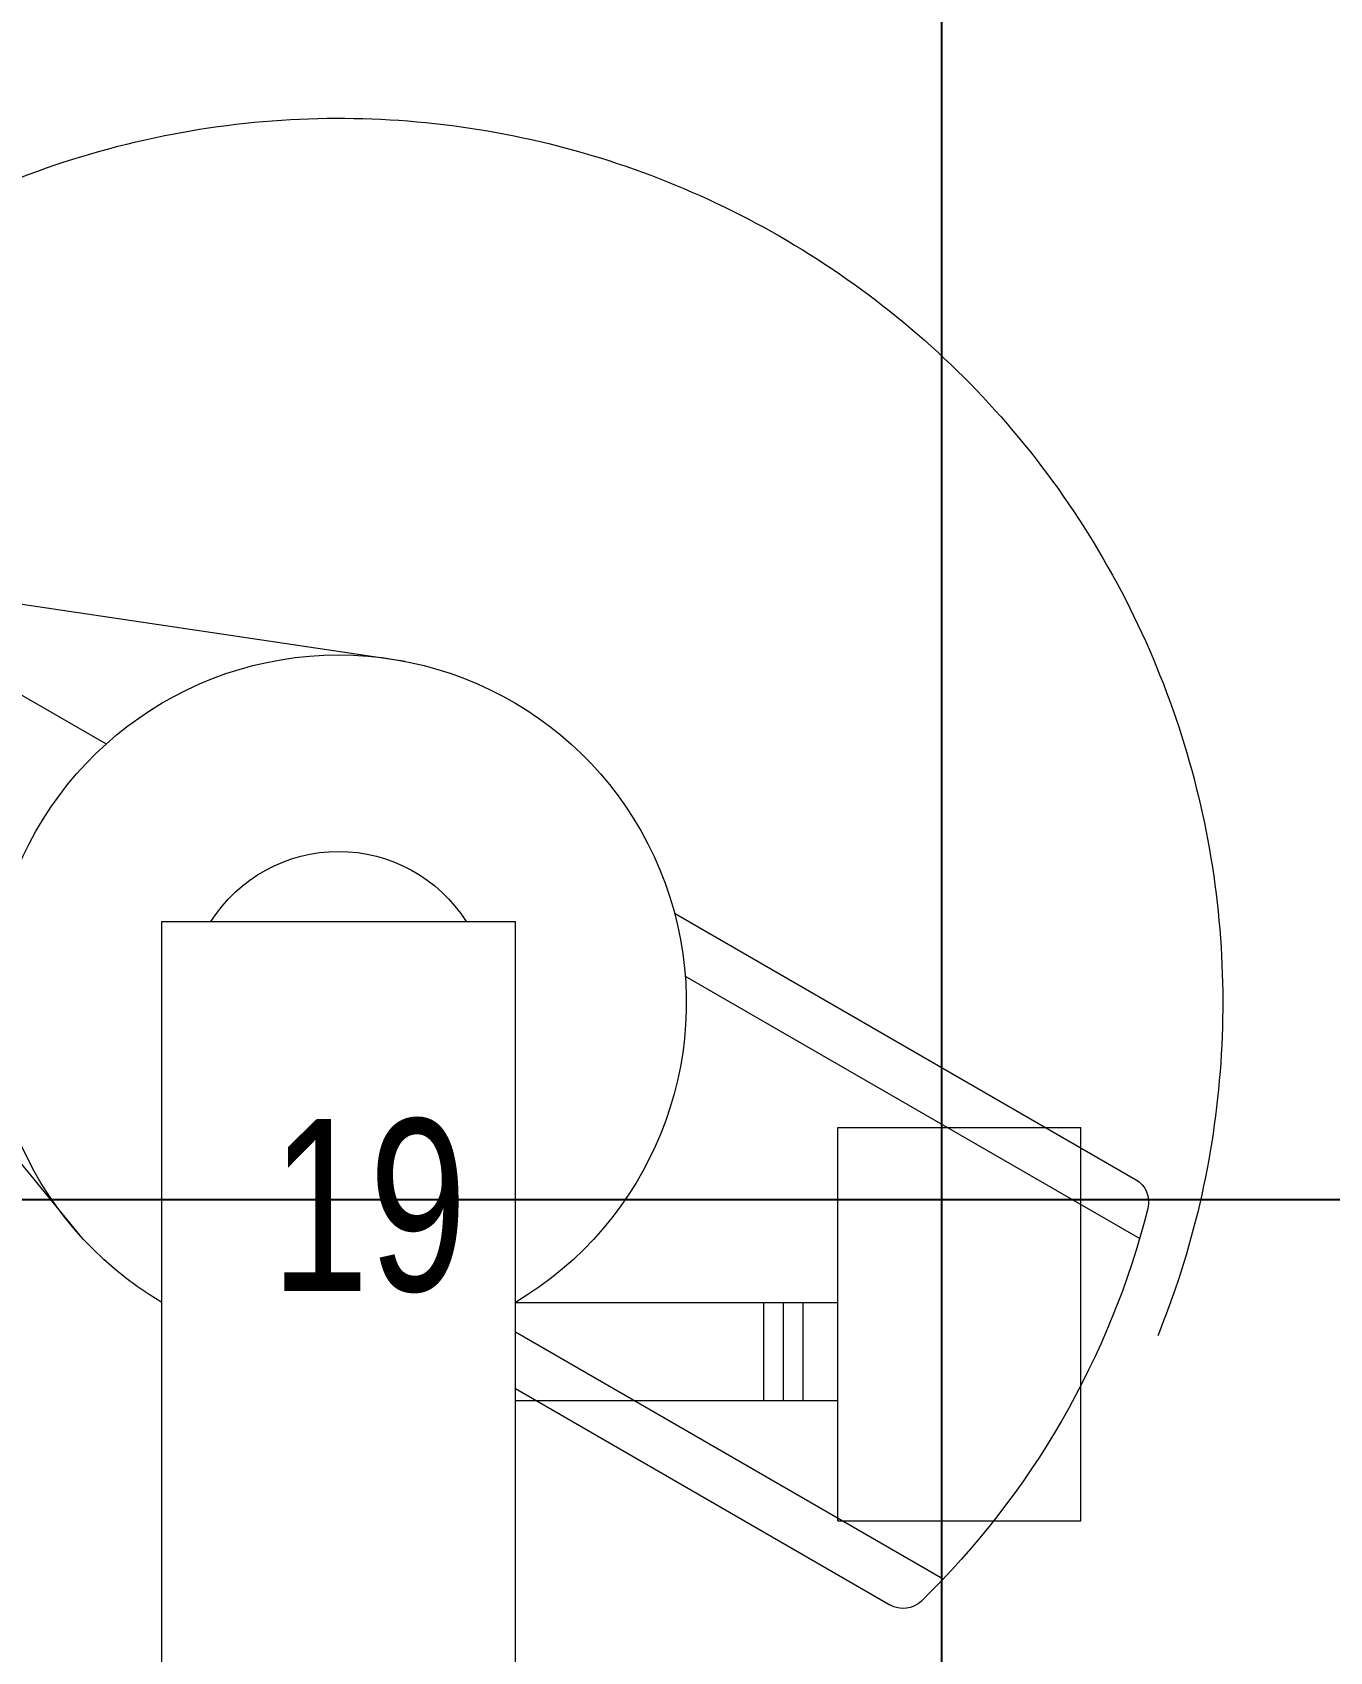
# Model space of a CAD drawing. Extents: x -12260 to 304645, y -29287 to 19916.
# Drawn here: x 20553 to 21213, y -440 to 384 of the extents above; entities that cross this region are included whole.
import ezdxf
from ezdxf import colors
from ezdxf.entities.mleader import LeaderData, LeaderLine
from ezdxf.math import Vec2, Vec3

# ---------------------------------------------------------------- set-up
doc = ezdxf.new("R2010")
doc.units = 0
doc.header["$LTSCALE"] = 0.25
doc.linetypes.add('01-First Floor$0$HIDDEN', pattern=[9.525, 6.35, -3.175])
doc.linetypes.add('DASHDOT', pattern=[25.4, 12.7, -6.35, 0, -6.35])
for name, color, linetype, lineweight in [('01-First Floor$0$72_EGR_EQP_TAG', 142, 'Continuous', 5), ('01-First Floor$0$LOADING', 253, 'Continuous', 5), ('E-LITE-CLNG-CNDT', 6, 'DASHDOT', 35), ('T-DATA-TEXT', 2, 'Continuous', 25)]:
    doc.layers.add(name, color=color, linetype=linetype, lineweight=lineweight)
doc.layers.add('01-First Floor$0$FALSE CEILING', color=251, linetype='Continuous')
doc.styles.add('01-First Floor$0$X3G_ENTITY_257CFD', font='swisscl.ttf', dxfattribs={"height": 200})
doc.styles.add('DC_Elc_Romans', font='elc_romans.shx', dxfattribs={"width": 0.7})

# ---------------------------------------------------------------- blocks, each defined once
blk = doc.blocks.new('01-First Floor$0$DE13269-P')
for p, q in [((0.58763, -0.06), (0.58763, -0.69133)), ((0.76763, -0.06), (0.76763, -0.69133)), ((0.76763, -0.4537), (0.95826, -0.34364)), ((0.76763, -0.48257), (0.98536, -0.35686)), ((0.35085, -0.76912), (0.54599, -0.53168)), ((0.85411, -0.66358), (1.08536, -0.53007)), ((0.84866, -0.6956), (1.08326, -0.56015)), ((0.58763, -0.69133), (0.76763, -0.69133)), ((0.40789, -0.86912), (0.55935, -0.78168)), ((0.40789, -0.86912), (0.71151, -0.82373))]:
    blk.add_line(p, q)
at = {"linetype": '01-First Floor$0$HIDDEN'}
for p, q in [((0.93177, -0.38652), (0.93177, -0.58652)), ((0.93177, -0.38652), (1.05548, -0.38652)), ((1.05548, -0.38652), (1.05548, -0.58652)), ((0.76763, -0.44759), (0.93177, -0.44759)), ((0.89408, -0.44759), (0.89408, -0.49759)), ((0.90408, -0.44759), (0.90408, -0.49759)), ((0.91408, -0.44759), (0.91408, -0.49759)), ((0.76763, -0.49759), (0.93177, -0.49759)), ((0.93177, -0.58652), (1.05548, -0.58652))]:
    blk.add_line(p, q, dxfattribs=at)
at = {"color": 1, "linetype": '01-First Floor$0$HIDDEN'}
blk.add_arc((0.67763, -0.65), 0.45, 180, 44.81419, dxfattribs=at)
for centre, radius, start, end in [((0.96494, -0.35521), 0.01336, 45.73649, 120), ((0.67763, -0.65), 0.425, 14.26351, 45.73649), ((0.67763, -0.65), 0.177, 120.56228, 59.43772), ((1.07658, -0.54858), 0.01336, 300, 14.26351), ((0.67763, -0.65), 0.077, 212.46085, 327.53915)]:
    blk.add_arc(centre, radius, start, end)
blk = doc.blocks.new('01-First Floor$0$D.131.54.60')
at = {"layer": '01-First Floor$0$LOADING', "xscale": -1000, "yscale": 1000, "zscale": 1000, "rotation": 270}
blk.add_blockref('01-First Floor$0$DE13269-P', (11800.92, 3000.63), dxfattribs=at)
blk = doc.blocks.new('01-First Floor')
at = {"layer": '01-First Floor$0$FALSE CEILING', "linetype": 'Continuous'}
for p, q in [((21015.56, -810), (21015.56, 1347.62)), ((19215.56, -210), (23215.56, -210))]:
    blk.add_line(p, q, dxfattribs=at)
at = {"layer": '01-First Floor$0$LOADING', "rotation": 270}
blk.add_blockref('01-First Floor$0$D.131.54.60', (17030.3, 11040.92, -0.1), dxfattribs=at)
at = {"layer": '01-First Floor$0$72_EGR_EQP_TAG', "insert": (20724.05, -169.15, -0.1), "char_height": 87.473, "attachment_point": 2, "style": '01-First Floor$0$X3G_ENTITY_257CFD'}
blk.add_mtext('19', dxfattribs=at)
blk = doc.blocks.new('DC_Arrow-ArrowEllipse')
at = {"color": 0}
blk.add_ellipse((0, 0), major_axis=(0.4, 0), ratio=0.4, dxfattribs=at)
at = {"color": 0, "ltscale": 0.5}
blk.add_solid([(-1.4, 0.1667), (-0.4, 0), (-1.4, -0.1667)], dxfattribs=at)

msp = doc.modelspace()

# ---------------------------------------------------------------- block references
at = {"layer": 'E-LITE-CLNG-CNDT'}
msp.add_blockref('01-First Floor', (0, 0), dxfattribs=at)

# ---------------------------------------------------------------- leaders
at = {"layer": 'T-DATA-TEXT'}
ml = msp.add_multileader_mtext('Standard', dxfattribs=at)
ml.set_content('LINE 10 TO SOUND RACK\\PIN DATA ROOM  ', color=256, style='DC_Elc_Romans')
ml.set_leader_properties(color=45)
ml.set_arrow_properties(name='DC_Arrow-ArrowEllipse')
ml.build(insert=Vec2(0, 0))
ml.multileader.update_dxf_attribs({"dogleg_length": 2, "arrow_head_size": 200, "scale": 100})
ctx = ml.context
ctx.base_point, ctx.scale, ctx.char_height, ctx.arrow_head_size, ctx.landing_gap_size, ctx.plane_origin = Vec3(15806.72, 1403.94), 100, 200, 200, 200, Vec3(24739.35, 5429.04)
notes = []
notes.append((ctx, [(0, (1, 1, 0), (15606.72, 1403.94), (1, 0), 200, [(0, [(14471.11, 290)], 0, [])])]))
ctx.mtext.insert, ctx.mtext.width, ctx.mtext.flow_direction = Vec3(16006.72, 1503.94), 2820.2952, 5
ml = msp.add_multileader_mtext('Standard', dxfattribs=at)
ml.set_content('LINE 8 TO SOUND RACK\\PIN DATA ROOM  ', color=256, style='DC_Elc_Romans')
ml.set_leader_properties(color=45)
ml.set_arrow_properties(name='DC_Arrow-ArrowEllipse')
ml.build(insert=Vec2(0, 0))
ml.multileader.update_dxf_attribs({"dogleg_length": 2, "arrow_head_size": 200, "scale": 100})
ctx = ml.context
ctx.base_point, ctx.scale, ctx.char_height, ctx.arrow_head_size, ctx.landing_gap_size, ctx.plane_origin = Vec3(22415.56, 640.16, 0), 100, 200, 200, 200, Vec3(31311.31, 2816.79, 0)
notes.append((ctx, [(0, (1, 1, 0), (22215.56, 640.16, 0), (1, 0), 200, [(0, [(20998.63, -2036.07, 0)], 0, [])])]))
ctx.mtext.insert, ctx.mtext.width, ctx.mtext.flow_direction = Vec3(22615.56, 740.16, 0), 2820.2952, 5
ml = msp.add_multileader_mtext('Standard', dxfattribs=at)
ml.set_content('LINE 7 TO SOUND RACK\\PIN DATA ROOM  ', color=256, style='DC_Elc_Romans')
ml.set_leader_properties(color=45)
ml.set_arrow_properties(name='DC_Arrow-ArrowEllipse')
ml.build(insert=Vec2(0, 0))
ml.multileader.update_dxf_attribs({"dogleg_length": 2, "arrow_head_size": 200, "scale": 100})
ctx = ml.context
ctx.base_point, ctx.scale, ctx.char_height, ctx.arrow_head_size, ctx.landing_gap_size, ctx.plane_origin = Vec3(7841.28, 241), 100, 200, 200, 200, Vec3(16810.87, 3595.52)
notes.append((ctx, [(0, (1, 1, 0), (7641.28, 241), (1, 0), 200, [(0, [(5536, -1185.65)], 0, [])])]))
ctx.mtext.insert, ctx.mtext.width, ctx.mtext.flow_direction = Vec3(8041.28, 341), 2820.2952, 5
for ctx, leaders in notes:
    for number, flags, end, landing, length, lines in leaders:
        leader = LeaderData()
        leader.index, (leader.has_last_leader_line, leader.has_dogleg_vector, leader.attachment_direction) = number, flags
        leader.last_leader_point, leader.dogleg_vector, leader.dogleg_length = Vec3(end), Vec3(landing), length
        for number, points, colour, breaks in lines:
            line = LeaderLine()
            line.index, line.vertices, line.color, line.breaks = number, Vec3.list(points), colors.encode_raw_color(colour), breaks
            leader.lines.append(line)
        ctx.leaders.append(leader)

doc.saveas('drawing.dxf')
